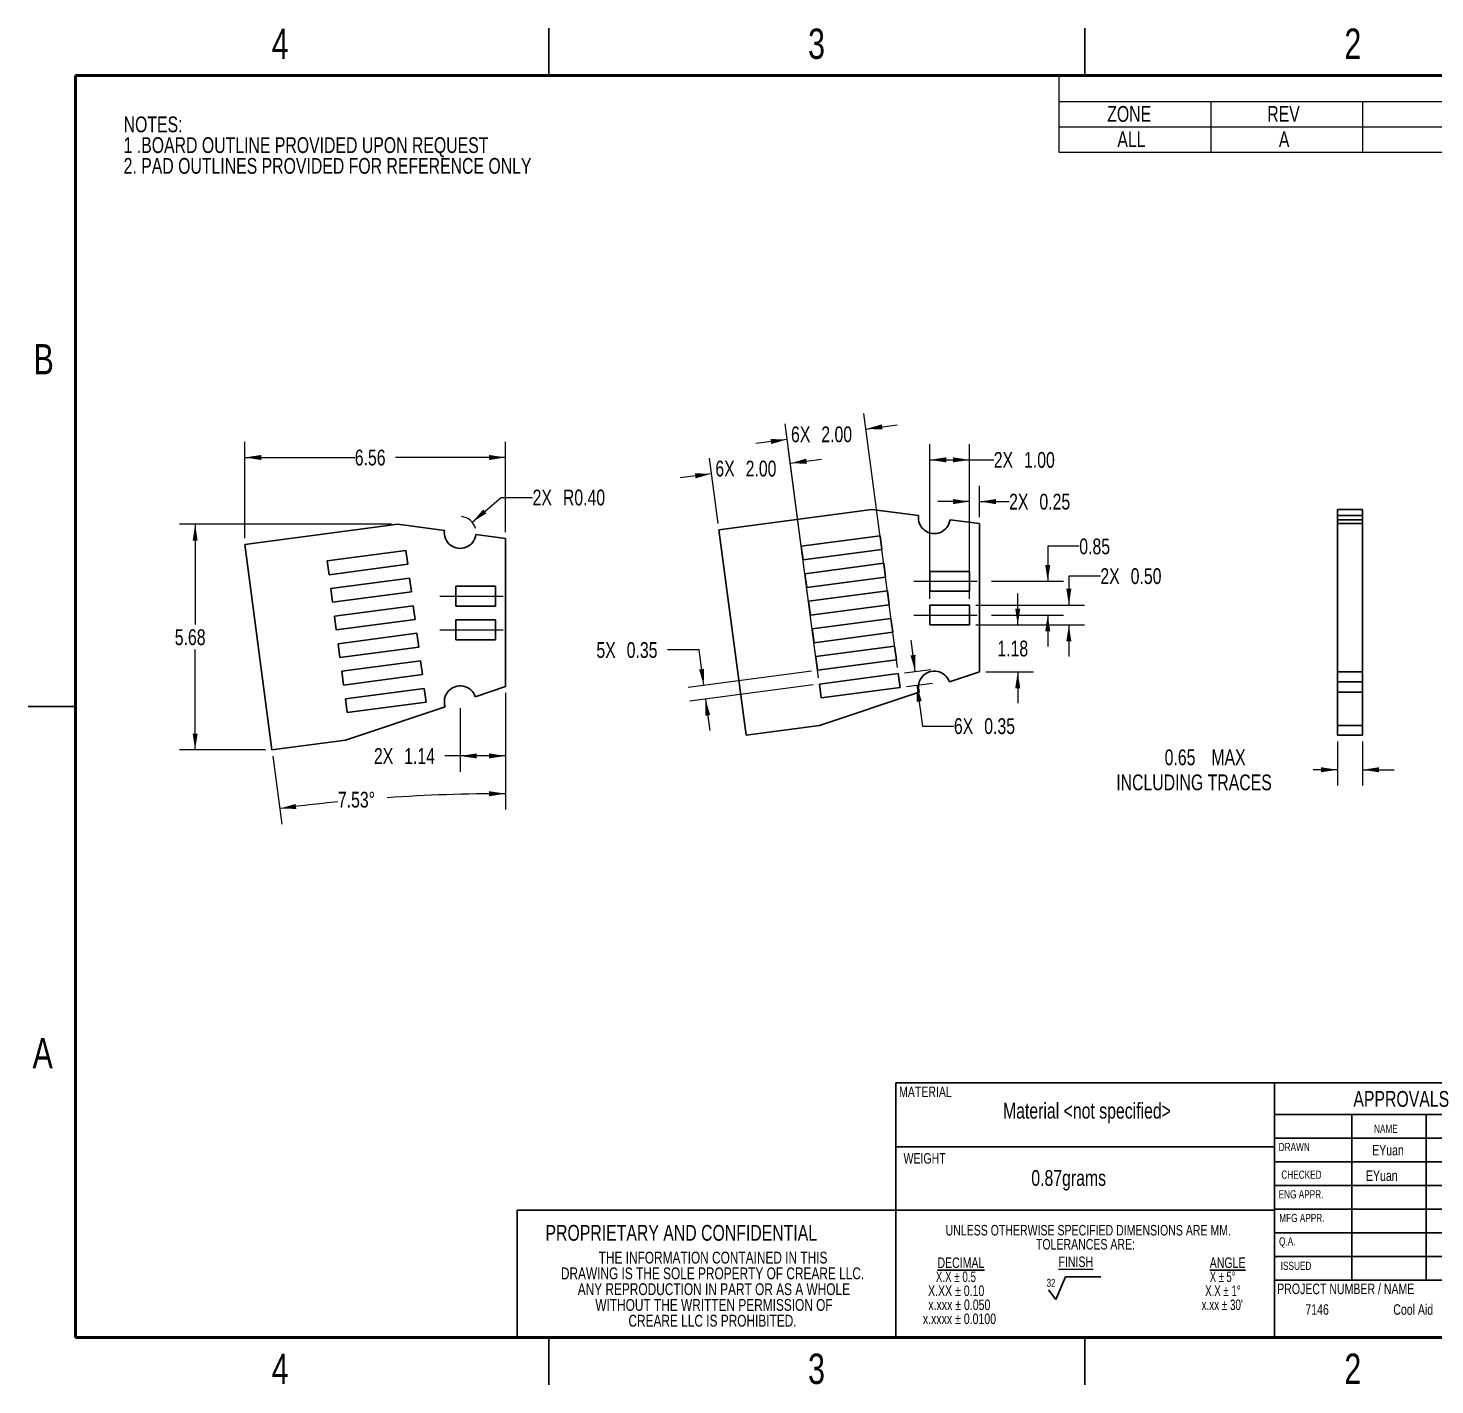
# Model space of a CAD drawing. Header units: millimetres. Extents: x 0.4 to 53.6, y 0.4 to 34.5.
# Drawn here: x 0.4 to 35.79, y 0.4 to 34.53 of the extents above; entities that cross this region are included whole.
import ezdxf

# ---------------------------------------------------------------- set-up
doc = ezdxf.new("R2010")
doc.units = ezdxf.units.MM
doc.header["$LTSCALE"] = 0.125
doc.linetypes.add('CENTERX2', pattern=[20.32, 12.7, -2.54, 2.54, -2.54])
doc.layers.add('DXF', color=218, linetype='Continuous')
doc.layers.add('FORMAT', color=7, linetype='Continuous')
doc.styles.add('SLDTEXTSTYLE0', font='TXT', dxfattribs={"width": 0.75})
doc.styles.add('SLDTEXTSTYLE1', font='TXT', dxfattribs={"width": 0.6875})
doc.styles.add('SLDTEXTSTYLE2', font='TXT', dxfattribs={"width": 0.694444})
doc.styles.add('SLDTEXTSTYLE3', font='TXT', dxfattribs={"width": 0.666667})
doc.styles.add('SLDTEXTSTYLE4', font='TXT', dxfattribs={"width": 0.7})
doc.dimstyles.new('SLDDIMSTYLE0', dxfattribs={"dimtxt": 0.396875, "dimasz": 0.41275, "dimexe": 0, "dimexo": 0.0625, "dimgap": 0.099219, "dimtad": 0, "dimtih": 1, "dimtoh": 1, "dimrnd": 1e-09, "dimzin": 0, "dimdsep": 46, "dimtxsty": 'SLDTEXTSTYLE0', "dimsah": 1, "dimcen": 0.09, "dimadec": 0, "dimazin": 0, "dimtfac": 1, "dimtmove": 0, "dimatfit": 0, "dimfxl": 1, "dimfrac": 2, "dimtolj": 1, "dimtzin": 12, "dimarcsym": 0})
doc.dimstyles.new('SLDDIMSTYLE1', dxfattribs={"dimtxt": 0.396875, "dimasz": 0.41275, "dimexe": 0, "dimexo": 0.0625, "dimgap": 0.099219, "dimtad": 0, "dimtih": 1, "dimtoh": 1, "dimrnd": 1e-09, "dimdsep": 46, "dimtxsty": 'SLDTEXTSTYLE0', "dimsah": 1, "dimcen": 0.09, "dimadec": 0, "dimazin": 2, "dimtfac": 1, "dimtmove": 0, "dimatfit": 0, "dimfxl": 1, "dimfrac": 2, "dimtolj": 1, "dimtzin": 12, "dimarcsym": 0})
doc.dimstyles.new('SLDDIMSTYLE10', dxfattribs={"dimtxt": 0.396875, "dimasz": 0.41275, "dimexe": 0, "dimexo": 0.0625, "dimgap": 0.099219, "dimtad": 0, "dimtih": 1, "dimtoh": 1, "dimdec": 4, "dimlfac": 0.125, "dimzin": 12, "dimdsep": 46, "dimtxsty": 'SLDTEXTSTYLE0', "dimsah": 1, "dimcen": 0.09, "dimazin": 3, "dimtfac": 1, "dimtofl": 0, "dimtmove": 0, "dimatfit": 3, "dimfxl": 1, "dimfrac": 2, "dimtolj": 1, "dimtzin": 12, "dimarcsym": 0})
doc.dimstyles.new('SLDDIMSTYLE11', dxfattribs={"dimtxt": 0.396875, "dimasz": 0.41275, "dimexe": 0, "dimexo": 0.0625, "dimgap": 0.099219, "dimtad": 0, "dimtih": 1, "dimtoh": 1, "dimrnd": 1e-09, "dimzin": 0, "dimdsep": 46, "dimtxsty": 'SLDTEXTSTYLE0', "dimsah": 1, "dimcen": 0, "dimadec": 0, "dimazin": 0, "dimtfac": 1, "dimtofl": 0, "dimtmove": 0, "dimatfit": 3, "dimfxl": 1, "dimfrac": 2, "dimtolj": 1, "dimtzin": 12, "dimarcsym": 0})
doc.dimstyles.new('SLDDIMSTYLE2', dxfattribs={"dimtxt": 0.396875, "dimasz": 0.41275, "dimexe": 0, "dimexo": 0.0625, "dimgap": 0.099219, "dimtad": 0, "dimtih": 1, "dimtoh": 1, "dimrnd": 1e-09, "dimzin": 12, "dimdsep": 46, "dimtxsty": 'SLDTEXTSTYLE0', "dimsah": 1, "dimcen": 0.09, "dimadec": 0, "dimazin": 3, "dimtfac": 1, "dimtmove": 0, "dimatfit": 0, "dimfxl": 1, "dimfrac": 2, "dimtolj": 1, "dimtzin": 12, "dimarcsym": 0})
doc.dimstyles.new('SLDDIMSTYLE3', dxfattribs={"dimtxt": 0.396875, "dimasz": 0.41275, "dimexe": 0, "dimexo": 0.0625, "dimgap": 0.099219, "dimtad": 0, "dimtih": 1, "dimtoh": 1, "dimrnd": 1e-09, "dimzin": 4, "dimdsep": 46, "dimtxsty": 'SLDTEXTSTYLE0', "dimsah": 1, "dimcen": 0.09, "dimadec": 0, "dimazin": 1, "dimtfac": 1, "dimtofl": 0, "dimtmove": 0, "dimatfit": 3, "dimfxl": 1, "dimfrac": 2, "dimtolj": 1, "dimtzin": 12, "dimarcsym": 0})
doc.dimstyles.new('SLDDIMSTYLE4', dxfattribs={"dimtxt": 0.396875, "dimasz": 0.41275, "dimexe": 0, "dimexo": 0.0625, "dimgap": 0.099219, "dimtad": 0, "dimtih": 1, "dimtoh": 1, "dimrnd": 1e-09, "dimzin": 4, "dimdsep": 46, "dimtxsty": 'SLDTEXTSTYLE0', "dimsah": 1, "dimcen": 0.09, "dimadec": 0, "dimazin": 1, "dimtfac": 1, "dimtdec": 4, "dimtmove": 0, "dimatfit": 0, "dimfxl": 1, "dimfrac": 2, "dimtolj": 1, "dimtzin": 12, "dimarcsym": 0})
doc.dimstyles.new('SLDDIMSTYLE5', dxfattribs={"dimtxt": 0.396875, "dimasz": 0.41275, "dimexe": 0, "dimexo": 0.0625, "dimgap": 0.099219, "dimtad": 0, "dimtih": 1, "dimtoh": 1, "dimrnd": 1e-09, "dimzin": 4, "dimdsep": 46, "dimtxsty": 'SLDTEXTSTYLE0', "dimsah": 1, "dimcen": 0.09, "dimadec": 0, "dimazin": 1, "dimtfac": 1, "dimtmove": 0, "dimatfit": 0, "dimfxl": 1, "dimfrac": 2, "dimtolj": 1, "dimtzin": 12, "dimarcsym": 0})
doc.dimstyles.new('SLDDIMSTYLE6', dxfattribs={"dimtxt": 0.396875, "dimasz": 0.41275, "dimexe": 0, "dimexo": 0.0625, "dimgap": 0.099219, "dimtad": 0, "dimtih": 1, "dimtoh": 1, "dimrnd": 1e-09, "dimdsep": 46, "dimtxsty": 'SLDTEXTSTYLE0', "dimsah": 1, "dimcen": 0.09, "dimadec": 0, "dimazin": 2, "dimtfac": 1, "dimtmove": 0, "dimatfit": 0, "dimfxl": 1, "dimfrac": 2, "dimtolj": 1, "dimarcsym": 0})
doc.dimstyles.new('SLDDIMSTYLE9', dxfattribs={"dimtxt": 0.396875, "dimasz": 0.41275, "dimexe": 0, "dimexo": 0.0625, "dimgap": 0.099219, "dimtad": 0, "dimtih": 1, "dimtoh": 1, "dimrnd": 1e-09, "dimzin": 12, "dimdsep": 46, "dimtxsty": 'SLDTEXTSTYLE0', "dimsah": 1, "dimcen": 0.09, "dimadec": 0, "dimazin": 3, "dimtfac": 1, "dimtofl": 0, "dimtmove": 0, "dimatfit": 3, "dimfxl": 1, "dimfrac": 2, "dimtolj": 1, "dimtzin": 12, "dimarcsym": 0})

# ---------------------------------------------------------------- blocks, each defined once
blk = doc.blocks.new('SW_NOTE_1')
at = {"color": 0, "linetype": 'Continuous', "lineweight": 0, "char_height": 0.29766, "attachment_point": 2, "style": 'SLDTEXTSTYLE0'}
for s, insert in [('THE INFORMATION CONTAINED IN THIS', (3.586, 0.384)), ('DRAWING IS THE SOLE PROPERTY OF CREARE LLC.', (3.573, -0.013)), ('ANY REPRODUCTION IN PART OR AS A WHOLE', (3.607, -0.41)), ('WITHOUT THE WRITTEN PERMISSION OF', (3.609, -0.807)), ('CREARE LLC IS PROHIBITED.', (3.572, -1.204))]:
    blk.add_mtext(s, dxfattribs=dict(at, insert=insert))
blk = doc.blocks.new('Creare PDM Title Block')
at = {"color": 7, "linetype": 'Continuous', "lineweight": 18}
for p, q in [((68.261, 7.995), (67.855, 7.995)), ((68.261, 7.995), (68.261, 3.93)), ((68.261, 1.587), (68.261, 3.93)), ((28.575, 1.587), (68.261, 1.587))]:
    blk.add_line(p, q, dxfattribs=at)
at = {"layer": 'FORMAT'}
for p, q in [((38.1, 7.995), (68.261, 7.995)), ((38.1, 1.587), (38.1, 7.995)), ((47.625, 7.995), (47.625, 1.587)), ((54.769, 7.995), (54.769, 1.587)), ((62.976, 7.99), (62.976, 6.606)), ((62.976, 7.598), (68.235, 7.598)), ((64.208, 7.563), (64.205, 6.663)), ((66.679, 7.472), (65.991, 7.316)), ((66.679, 6.666), (66.679, 7.472)), ((47.632, 7.201), (54.796, 7.201)), ((49.572, 7.201), (49.572, 3.034)), ((51.446, 7.201), (51.446, 3.034)), ((63.763, 7.134), (64.663, 7.134)), ((65.929, 7.115), (66.783, 7.115)), ((65.991, 7.316), (65.991, 6.922)), ((65.991, 6.922), (66.679, 6.666)), ((38.1, 6.386), (47.625, 6.386)), ((47.625, 6.606), (54.769, 6.606)), ((54.769, 6.606), (68.263, 6.606)), ((47.625, 6.011), (54.769, 6.011)), ((47.625, 5.415), (54.769, 5.415)), ((28.575, 1.587), (28.575, 4.794)), ((38.1, 4.794), (28.575, 4.794)), ((38.1, 4.796), (47.625, 4.796)), ((54.769, 4.82), (47.625, 4.82)), ((54.769, 4.225), (47.625, 4.225)), ((54.769, 3.93), (68.261, 3.93)), ((56.175, 3.93), (56.175, 2.263)), ((58.948, 3.93), (58.948, 2.263)), ((66.472, 3.93), (66.472, 2.263)), ((54.769, 3.629), (47.625, 3.629)), ((54.76, 3.034), (47.625, 3.034)), ((54.769, 2.263), (68.263, 2.263)), ((57.386, 2.263), (57.386, 1.587)), ((64.471, 2.263), (64.471, 1.587))]:
    blk.add_line(p, q, dxfattribs=at)
for radius in [0.4, 0.185]:
    blk.add_circle((64.215, 7.122), radius, dxfattribs=at)
at = {"color": 7, "linetype": 'Continuous', "lineweight": 0}
blk.add_blockref('SW_NOTE_1', (29.917, 3.363), dxfattribs=at)
at = {"color": 7, "linetype": 'Continuous', "lineweight": 0, "style": 'SLDTEXTSTYLE0'}
for s, insert, char_height, attachment_point in [('MATERIAL', (38.183, 7.9), 0.2646, 1), ('APPROVALS', (49.613, 7.79), 0.3969, 1), ('HANOVER', (60.866, 7.877), 0.2977, 2), ('THIRD ANGLE PROJECTION', (64.009, 7.923), 0.19844, 1), ('NEW HAMPSHIRE', (60.865, 7.42), 0.29766, 2), ('NAME', (50.133, 6.943), 0.2064, 1), ('DATE', (52.654, 6.903), 0.2064, 1), ('03755', (60.753, 7.015), 0.2977, 2), ('DRAWN', (47.735, 6.484), 0.2064, 1), ('TITLE:', (54.944, 6.377), 0.3969, 1), ('WEIGHT', (38.295, 6.228), 0.2646, 1), ('CHECKED', (47.801, 5.789), 0.2064, 1), ('ENG APPR.', (47.733, 5.294), 0.2064, 1), ('MFG APPR.', (47.749, 4.699), 0.2064, 1), ('PROPRIETARY AND CONFIDENTIAL', (29.287, 4.42), 0.39687, 1), ('Q.A.', (47.743, 4.109), 0.2064, 1), ('SIZE', (55.115, 3.755), 0.3175, 1), ('CAGE CODE', (56.259, 3.79), 0.3175, 1), ('DRAWING No', (59.06, 3.798), 0.3307, 1), ('REV', (66.962, 3.798), 0.3307, 1), ('ISSUED', (47.786, 3.495), 0.2064, 1), ('PROJECT NUMBER / NAME', (47.697, 2.944), 0.26458, 1)]:
    blk.add_mtext(s, dxfattribs=dict(at, insert=insert, char_height=char_height, attachment_point=attachment_point))
blk = doc.blocks.new('SW_NOTE_0')
at = {"layer": 'FORMAT', "color": 0, "attachment_point": 1, "style": 'SLDTEXTSTYLE0'}
for s, insert, char_height in [('NOTES:', (0, 0.512), 0.3969), ('1 .BOARD OUTLINE PROVIDED UPON REQUEST', (0, -0.01), 0.39687), ('2. PAD OUTLINES PROVIDED FOR REFERENCE ONLY', (0, -0.532), 0.39687)]:
    blk.add_mtext(s, dxfattribs=dict(at, insert=insert, char_height=char_height))
blk = doc.blocks.new('Note 1')
at = {"layer": 'FORMAT', "color": 7}
blk.add_blockref('SW_NOTE_0', (1.212, -1.53), dxfattribs=at)
blk = doc.blocks.new('SW_NOTE_2')
at = {"layer": 'FORMAT', "color": 0, "attachment_point": 2}
for s, insert, char_height, style in [('\\LDECIMAL', (0.943, 0.341), 0.2646, 'SLDTEXTSTYLE0'), ('X.X ± 0.5', (0.817, -0.012), 0.2646, 'SLDTEXTSTYLE2'), ('X.XX ± 0.10', (0.824, -0.364), 0.26458, 'SLDTEXTSTYLE0'), ('x.xxx ± 0.050', (0.903, -0.717), 0.26458, 'SLDTEXTSTYLE0'), ('x.xxxx ± 0.0100', (0.906, -1.07), 0.26458, 'SLDTEXTSTYLE0')]:
    blk.add_mtext(s, dxfattribs=dict(at, insert=insert, char_height=char_height, style=style))
blk = doc.blocks.new('SW_NOTE_3')
at = {"layer": 'FORMAT', "color": 0, "char_height": 0.26458, "attachment_point": 2, "style": 'SLDTEXTSTYLE0'}
for s, insert in [('UNLESS OTHERWISE SPECIFIED DIMENSIONS ARE MM.', (4.324, 0.341)), ('TOLERANCES ARE:', (4.254, -0.012))]:
    blk.add_mtext(s, dxfattribs=dict(at, insert=insert))
blk = doc.blocks.new('SW_NOTE_4')
at = {"layer": 'FORMAT', "color": 0, "char_height": 0.2646, "attachment_point": 2}
for s, insert, style in [('\\LANGLE', (0.757, 0.341), 'SLDTEXTSTYLE0'), ('X ± 5°', (0.631, -0.012), 'SLDTEXTSTYLE3'), ('X.X ± 1°', (0.639, -0.364), 'SLDTEXTSTYLE1'), ("x.xx ± 30'", (0.621, -0.717), 'SLDTEXTSTYLE4')]:
    blk.add_mtext(s, dxfattribs=dict(at, insert=insert, style=style))
blk = doc.blocks.new('SW_TABLEANNOTATION_0')
at = {"color": 0, "linetype": 'Continuous', "lineweight": 0}
for p, q in [((0, 0), (0, -1.915)), ((25.964, 0), (0, 0)), ((25.964, -1.915), (25.964, 0)), ((0, -0.638), (25.964, -0.638)), ((3.819, -0.638), (3.819, -1.915)), ((7.639, -0.638), (7.639, -1.915)), ((18.325, -0.638), (18.325, -1.915)), ((22.144, -0.638), (22.144, -1.915)), ((0, -1.276), (25.964, -1.276)), ((0, -1.915), (25.964, -1.915))]:
    blk.add_line(p, q, dxfattribs=at)
at = {"color": 0, "linetype": 'Continuous', "lineweight": 0, "attachment_point": 1, "style": 'SLDTEXTSTYLE0'}
for s, insert, char_height in [('REVISIONS', (11.685, -0.113), 0.3969), ('ZONE', (1.215, -0.751), 0.3969), ('REV', (5.241, -0.751), 0.3969), ('DESCRIPTION', (11.321, -0.751), 0.39687), ('DATE', (19.587, -0.751), 0.3969), ('REV BY', (23.184, -0.751), 0.3969), ('ALL', (1.47, -1.389), 0.3969), ('A', (5.533, -1.389), 0.397), ('INITIAL RELEASE', (11.067, -1.389), 0.39687), ('7/8/2019', (19.123, -1.389), 0.3969), ('ELY', (23.633, -1.389), 0.3969)]:
    blk.add_mtext(s, dxfattribs=dict(at, insert=insert, char_height=char_height))
blk = doc.blocks.new('_D')
at = {"color": 7, "linetype": 'Continuous', "lineweight": 18}
for p, q in [((27.375, 20.747), (26.582, 20.747)), ((26.582, 20.747), (26.582, 20.016)), ((24.241, 20.016), (26.978, 20.016)), ((24.241, 19.516), (26.978, 19.516)), ((26.582, 19.516), (26.582, 18.722))]:
    blk.add_line(p, q, dxfattribs=at)
for points in [[(26.582, 20.016), (26.645, 20.429), (26.518, 20.429)], [(26.582, 19.516), (26.518, 19.103), (26.645, 19.103)]]:
    blk.add_solid(points, dxfattribs=at)
at = {"color": 7, "linetype": 'Continuous', "lineweight": 18, "char_height": 0.3969, "attachment_point": 1, "style": 'SLDTEXTSTYLE0'}
for s, insert in [('2X', (27.375, 20.943)), ('0.50', (28.138, 20.943))]:
    blk.add_mtext(s, dxfattribs=dict(at, insert=insert))
blk = doc.blocks.new('_D_1')
at = {"color": 7, "linetype": 'Continuous', "lineweight": 18}
for p, q in [((22.715, 18.347), (22.611, 19.134)), ((22.448, 18.312), (23.108, 18.399)), ((22.494, 17.965), (23.154, 18.052)), ((22.761, 18), (22.897, 16.972)), ((22.897, 16.972), (23.69, 16.972))]:
    blk.add_line(p, q, dxfattribs=at)
for points in [[(22.715, 18.347), (22.724, 18.764), (22.598, 18.748)], [(22.761, 18), (22.752, 17.582), (22.878, 17.599)]]:
    blk.add_solid(points, dxfattribs=at)
at = {"color": 7, "linetype": 'Continuous', "lineweight": 18, "char_height": 0.3969, "attachment_point": 1, "style": 'SLDTEXTSTYLE0'}
for s, insert in [('6X', (23.69, 17.169)), ('0.35', (24.453, 17.169))]:
    blk.add_mtext(s, dxfattribs=dict(at, insert=insert))
blk = doc.blocks.new('_D_2')
at = {"color": 7, "linetype": 'Continuous', "lineweight": 18}
for p, q in [((17.277, 18.887), (16.484, 18.887)), ((17.395, 17.997), (17.277, 18.887)), ((20.104, 18.355), (17.002, 17.945)), ((20.15, 18.008), (17.047, 17.598)), ((17.441, 17.65), (17.545, 16.863))]:
    blk.add_line(p, q, dxfattribs=at)
for points in [[(17.395, 17.997), (17.404, 18.414), (17.278, 18.398)], [(17.441, 17.65), (17.432, 17.232), (17.558, 17.249)]]:
    blk.add_solid(points, dxfattribs=at)
at = {"color": 7, "linetype": 'Continuous', "lineweight": 18, "char_height": 0.3969, "attachment_point": 1, "style": 'SLDTEXTSTYLE0'}
for s, insert in [('5X', (14.695, 19.084)), ('0.35', (15.457, 19.084))]:
    blk.add_mtext(s, dxfattribs=dict(at, insert=insert))
blk = doc.blocks.new('_D_3')
at = {"color": 7, "linetype": 'Continuous', "lineweight": 18}
for p, q in [((25.296, 19.516), (25.296, 20.31)), ((24.241, 19.516), (25.693, 19.516)), ((24.495, 18.337), (25.693, 18.337)), ((25.296, 18.337), (25.296, 17.544))]:
    blk.add_line(p, q, dxfattribs=at)
for points in [[(25.296, 19.516), (25.359, 19.929), (25.232, 19.929)], [(25.296, 18.337), (25.232, 17.925), (25.359, 17.925)]]:
    blk.add_solid(points, dxfattribs=at)
at = {"color": 7, "linetype": 'Continuous', "lineweight": 18, "insert": (24.783, 19.123), "char_height": 0.3969, "attachment_point": 1, "style": 'SLDTEXTSTYLE0'}
blk.add_mtext('1.18', dxfattribs=at)
blk = doc.blocks.new('_D_4')
at = {"color": 7, "linetype": 'Continuous', "lineweight": 18}
for p, q in [((23.082, 20.175), (23.082, 24.067)), ((24.082, 20.175), (24.082, 24.067)), ((23.082, 23.67), (24.082, 23.67)), ((24.082, 23.67), (24.692, 23.67))]:
    blk.add_line(p, q, dxfattribs=at)
for points in [[(23.082, 23.67), (23.495, 23.607), (23.495, 23.734)], [(24.082, 23.67), (23.669, 23.734), (23.669, 23.607)]]:
    blk.add_solid(points, dxfattribs=at)
at = {"color": 7, "linetype": 'Continuous', "lineweight": 18, "char_height": 0.3969, "attachment_point": 1, "style": 'SLDTEXTSTYLE0'}
for s, insert in [('2X', (24.692, 23.867)), ('1.00', (25.454, 23.867))]:
    blk.add_mtext(s, dxfattribs=dict(at, insert=insert))
blk = doc.blocks.new('_D_5')
at = {"color": 7, "linetype": 'Continuous', "lineweight": 18}
for p, q in [((26.844, 21.495), (26.051, 21.495)), ((26.051, 21.495), (26.051, 20.614)), ((24.638, 20.614), (26.447, 20.614)), ((24.638, 19.766), (26.447, 19.766)), ((26.051, 19.766), (26.051, 18.972))]:
    blk.add_line(p, q, dxfattribs=at)
for points in [[(26.051, 20.614), (26.114, 21.027), (25.987, 21.027)], [(26.051, 19.766), (25.987, 19.353), (26.114, 19.353)]]:
    blk.add_solid(points, dxfattribs=at)
at = {"color": 7, "linetype": 'Continuous', "lineweight": 18, "insert": (26.844, 21.691), "char_height": 0.3969, "attachment_point": 1, "style": 'SLDTEXTSTYLE0'}
blk.add_mtext('0.85', dxfattribs=at)
blk = doc.blocks.new('_D_6')
at = {"color": 7, "linetype": 'Continuous', "lineweight": 18}
for p, q in [((22.27, 18.448), (21.425, 24.839)), ((20.287, 18.186), (19.442, 24.577)), ((21.477, 24.446), (22.264, 24.55)), ((19.494, 24.184), (18.707, 24.08))]:
    blk.add_line(p, q, dxfattribs=at)
for points in [[(21.477, 24.446), (21.894, 24.437), (21.878, 24.563)], [(19.494, 24.184), (19.077, 24.193), (19.093, 24.067)]]:
    blk.add_solid(points, dxfattribs=at)
at = {"color": 7, "linetype": 'Continuous', "lineweight": 18, "char_height": 0.3969, "attachment_point": 1, "style": 'SLDTEXTSTYLE0'}
for s, insert in [('6X', (19.591, 24.511)), ('2.00', (20.353, 24.511))]:
    blk.add_mtext(s, dxfattribs=dict(at, insert=insert))
blk = doc.blocks.new('_D_7')
at = {"color": 7, "linetype": 'Continuous', "lineweight": 18}
for p, q in [((24.082, 20.175), (24.082, 23.017)), ((24.336, 22.224), (24.336, 23.017)), ((24.082, 22.62), (23.288, 22.62)), ((24.336, 22.62), (25.079, 22.62))]:
    blk.add_line(p, q, dxfattribs=at)
for points in [[(24.082, 22.62), (23.669, 22.683), (23.669, 22.556)], [(24.336, 22.62), (24.749, 22.556), (24.749, 22.683)]]:
    blk.add_solid(points, dxfattribs=at)
at = {"color": 7, "linetype": 'Continuous', "lineweight": 18, "char_height": 0.3969, "attachment_point": 1, "style": 'SLDTEXTSTYLE0'}
for s, insert in [('2X', (25.079, 22.817)), ('0.25', (25.841, 22.817))]:
    blk.add_mtext(s, dxfattribs=dict(at, insert=insert))
blk = doc.blocks.new('_D_8')
at = {"color": 7, "linetype": 'Continuous', "lineweight": 18}
for p, q in [((17.756, 22.069), (17.539, 23.715)), ((20.287, 18.186), (19.521, 23.977)), ((19.573, 23.583), (20.36, 23.687)), ((17.591, 23.321), (16.804, 23.217))]:
    blk.add_line(p, q, dxfattribs=at)
for points in [[(19.573, 23.583), (19.991, 23.574), (19.974, 23.7)], [(17.591, 23.321), (17.173, 23.33), (17.19, 23.204)]]:
    blk.add_solid(points, dxfattribs=at)
at = {"color": 7, "linetype": 'Continuous', "lineweight": 18, "char_height": 0.3969, "attachment_point": 1, "style": 'SLDTEXTSTYLE0'}
for s, insert in [('6X', (17.688, 23.649)), ('2.00', (18.45, 23.649))]:
    blk.add_mtext(s, dxfattribs=dict(at, insert=insert))
blk = doc.blocks.new('_D_9')
at = {"color": 7, "linetype": 'Continuous', "lineweight": 18}
for p, q in [((33.338, 16.585), (33.338, 15.475)), ((33.973, 16.585), (33.973, 15.475)), ((33.338, 15.872), (32.732, 15.872)), ((33.973, 15.872), (34.767, 15.872))]:
    blk.add_line(p, q, dxfattribs=at)
for points in [[(33.338, 15.872), (32.925, 15.936), (32.925, 15.809)], [(33.973, 15.872), (34.386, 15.809), (34.386, 15.936)]]:
    blk.add_solid(points, dxfattribs=at)
at = {"color": 7, "linetype": 'Continuous', "lineweight": 18, "attachment_point": 1, "style": 'SLDTEXTSTYLE0'}
for s, insert, char_height in [('0.65', (28.992, 16.384), 0.3969), ('MAX', (30.167, 16.384), 0.3969), ('INCLUDING TRACES', (27.774, 15.754), 0.39687)]:
    blk.add_mtext(s, dxfattribs=dict(at, insert=insert, char_height=char_height))
blk = doc.blocks.new('_D_21')
at = {"color": 7, "linetype": 'Continuous', "lineweight": 18}
for p, q in [((9.536, 22.048), (4.202, 22.048)), ((4.599, 22.048), (4.599, 19.525)), ((4.599, 16.372), (4.599, 18.895)), ((6.373, 16.372), (4.202, 16.372))]:
    blk.add_line(p, q, dxfattribs=at)
for points in [[(4.599, 22.048), (4.535, 21.635), (4.662, 21.635)], [(4.599, 16.372), (4.662, 16.784), (4.535, 16.784)]]:
    blk.add_solid(points, dxfattribs=at)
at = {"color": 7, "linetype": 'Continuous', "lineweight": 18, "insert": (4.086, 19.406), "char_height": 0.3969, "attachment_point": 1, "style": 'SLDTEXTSTYLE0'}
blk.add_mtext('5.68', dxfattribs=at)
blk = doc.blocks.new('_D_22')
at = {"color": 7, "linetype": 'Continuous', "lineweight": 18}
for p, q in [((5.849, 21.698), (5.849, 24.127)), ((12.408, 21.852), (12.408, 24.127)), ((5.849, 23.73), (8.615, 23.73)), ((12.408, 23.73), (9.642, 23.73))]:
    blk.add_line(p, q, dxfattribs=at)
for points in [[(5.849, 23.73), (6.262, 23.666), (6.262, 23.793)], [(12.408, 23.73), (11.995, 23.793), (11.995, 23.666)]]:
    blk.add_solid(points, dxfattribs=at)
at = {"color": 7, "linetype": 'Continuous', "lineweight": 18, "insert": (8.615, 23.926), "char_height": 0.3969, "attachment_point": 1, "style": 'SLDTEXTSTYLE0'}
blk.add_mtext('6.56', dxfattribs=at)
blk = doc.blocks.new('_D_23')
at = {"color": 7, "linetype": 'Continuous', "lineweight": 18}
for p, q in [((12.408, 17.806), (12.408, 14.874)), ((6.553, 16.214), (6.779, 14.504))]:
    blk.add_line(p, q, dxfattribs=at)
for start, end in [(90, 93.941), (95.5828, 97.5299)]:
    blk.add_arc((12.408, -28.083), 43.354, start, end, dxfattribs=at)
for points in [[(12.408, 15.271), (11.995, 15.333), (11.996, 15.206)], [(6.727, 14.897), (7.144, 14.887), (7.128, 15.013)]]:
    blk.add_solid(points, dxfattribs=at)
at = {"color": 7, "linetype": 'Continuous', "lineweight": 18, "insert": (8.19, 15.318), "char_height": 0.3969, "attachment_point": 1, "style": 'SLDTEXTSTYLE0'}
blk.add_mtext('7.53°', dxfattribs=at)
blk = doc.blocks.new('_D_24')
at = {"color": 7, "linetype": 'Continuous', "lineweight": 18}
for p, q in [((12.408, 17.806), (12.408, 15.823)), ((11.268, 17.424), (11.268, 15.823)), ((11.268, 16.22), (10.884, 16.22)), ((12.408, 16.22), (11.268, 16.22))]:
    blk.add_line(p, q, dxfattribs=at)
for points in [[(11.268, 16.22), (11.681, 16.157), (11.681, 16.284)], [(12.408, 16.22), (11.995, 16.284), (11.995, 16.157)]]:
    blk.add_solid(points, dxfattribs=at)
at = {"color": 7, "linetype": 'Continuous', "lineweight": 18, "char_height": 0.3969, "attachment_point": 1, "style": 'SLDTEXTSTYLE0'}
for s, insert in [('2X', (9.096, 16.417)), ('1.14', (9.858, 16.417))]:
    blk.add_mtext(s, dxfattribs=dict(at, insert=insert))
blk = doc.blocks.new('_D_25')
at = {"color": 7, "linetype": 'Continuous', "lineweight": 18}
for p, q in [((11.572, 22.103), (12.296, 22.724)), ((12.296, 22.724), (13.09, 22.724))]:
    blk.add_line(p, q, dxfattribs=at)
blk.add_arc((11.268, 21.842), 0.4, 14.196, 85.3856, dxfattribs=at)
blk.add_solid([(11.572, 22.103), (11.926, 22.323), (11.844, 22.419)], dxfattribs=at)
at = {"color": 7, "linetype": 'Continuous', "lineweight": 18, "char_height": 0.3969, "attachment_point": 1, "style": 'SLDTEXTSTYLE0'}
for s, insert in [('2X', (13.09, 22.921)), ('R0.40', (13.852, 22.921))]:
    blk.add_mtext(s, dxfattribs=dict(at, insert=insert))

msp = doc.modelspace()

# ---------------------------------------------------------------- linework, layer by layer
at = {"color": 7, "linetype": 'CENTERX2', "lineweight": 18}
for p, q in [((22.68531, 20.61446), (24.47906, 20.61446)), ((10.75729, 20.24213), (12.55104, 20.24213)), ((22.68531, 19.76594), (24.47906, 19.76594)), ((10.75729, 19.3936), (12.55104, 19.3936))]:
    msp.add_line(p, q, dxfattribs=at)
at = {"color": 7, "linetype": 'Continuous', "lineweight": 25}
for p, q in [((1.5875, 17.4625), (0.39687, 17.4625)), ((26.9875, 1.5875), (26.9875, 0.39687))]:
    msp.add_line(p, q, dxfattribs=at)
at = {"layer": 'DXF', "linetype": 'Continuous', "lineweight": 25}
for p, q in [((21.62286, 22.4203), (17.77695, 21.91194)), ((22.79928, 22.26645), (21.62286, 22.4203)), ((33.33812, 22.4203), (33.97312, 22.4203)), ((33.33812, 22.26645), (33.33812, 22.4203)), ((33.97312, 22.26645), (33.97312, 22.4203)), ((9.69484, 22.04797), (5.84893, 21.5396)), ((10.87125, 21.89411), (9.69484, 22.04797)), ((24.33619, 22.06545), (23.59252, 22.16271)), ((24.33619, 18.3374), (24.33619, 22.06545)), ((33.97312, 22.26645), (33.33812, 22.26645)), ((33.33812, 22.26645), (33.33812, 22.16271)), ((33.33812, 22.06545), (33.33812, 22.16271)), ((33.97312, 22.16271), (33.33812, 22.16271)), ((33.33812, 22.06545), (33.97312, 22.06545)), ((33.33812, 18.3374), (33.33812, 22.06545)), ((33.97312, 22.26645), (33.97312, 22.16271)), ((33.97312, 22.06545), (33.97312, 22.16271)), ((33.97312, 18.3374), (33.97312, 22.06545)), ((12.40816, 21.69312), (11.66449, 21.79037)), ((12.40816, 17.96506), (12.40816, 21.69312)), ((17.77695, 21.91194), (18.46006, 16.74408)), ((21.83175, 21.76058), (19.849, 21.49849)), ((21.87762, 21.4136), (21.83175, 21.76058)), ((5.84893, 21.5396), (6.53203, 16.37174)), ((9.90373, 21.38825), (7.92097, 21.12616)), ((9.94959, 21.04126), (9.90373, 21.38825)), ((19.849, 21.49849), (19.89487, 21.15151)), ((19.89487, 21.15151), (21.87762, 21.4136)), ((7.92097, 21.12616), (7.96684, 20.77918)), ((7.96684, 20.77918), (9.94959, 21.04126)), ((21.92349, 21.06662), (19.94073, 20.80453)), ((21.96935, 20.71964), (21.92349, 21.06662)), ((9.99546, 20.69428), (8.0127, 20.4322)), ((10.04132, 20.3473), (9.99546, 20.69428)), ((19.94073, 20.80453), (19.9866, 20.45755)), ((19.9866, 20.45755), (21.96935, 20.71964)), ((24.08219, 20.86446), (23.08219, 20.86446)), ((23.08219, 20.86446), (23.08219, 20.36446)), ((24.08219, 20.36446), (24.08219, 20.86446)), ((8.0127, 20.4322), (8.05857, 20.08521)), ((8.05857, 20.08521), (10.04132, 20.3473)), ((12.15416, 20.49213), (11.15416, 20.49213)), ((11.15416, 20.49213), (11.15416, 19.99213)), ((12.15416, 19.99213), (12.15416, 20.49213)), ((22.01522, 20.37265), (20.03246, 20.11057)), ((22.06108, 20.02567), (22.01522, 20.37265)), ((23.08219, 20.36446), (24.08219, 20.36446)), ((10.08719, 20.00032), (8.10444, 19.73823)), ((10.13305, 19.65334), (10.08719, 20.00032)), ((11.15416, 19.99213), (12.15416, 19.99213)), ((20.03246, 20.11057), (20.07833, 19.76358)), ((20.07833, 19.76358), (22.06108, 20.02567)), ((24.08219, 20.01594), (23.08219, 20.01594)), ((23.08219, 20.01594), (23.08219, 19.51594)), ((24.08219, 19.51594), (24.08219, 20.01594)), ((8.10444, 19.73823), (8.1503, 19.39125)), ((8.1503, 19.39125), (10.13305, 19.65334)), ((12.15416, 19.6436), (11.15416, 19.6436)), ((11.15416, 19.6436), (11.15416, 19.1436)), ((12.15416, 19.1436), (12.15416, 19.6436)), ((22.10695, 19.67869), (20.12419, 19.4166)), ((22.15281, 19.33171), (22.10695, 19.67869)), ((23.08219, 19.51594), (24.08219, 19.51594)), ((10.17892, 19.30636), (8.19617, 19.04427)), ((10.22478, 18.95937), (10.17892, 19.30636)), ((11.15416, 19.1436), (12.15416, 19.1436)), ((20.12419, 19.4166), (20.17006, 19.06962)), ((20.17006, 19.06962), (22.15281, 19.33171)), ((8.19617, 19.04427), (8.24203, 18.69729)), ((8.24203, 18.69729), (10.22478, 18.95937)), ((22.19868, 18.98473), (20.21592, 18.72264)), ((22.24454, 18.63774), (22.19868, 18.98473)), ((10.27065, 18.61239), (8.2879, 18.3503)), ((10.31651, 18.26541), (10.27065, 18.61239)), ((20.21592, 18.72264), (20.26179, 18.37566)), ((20.26179, 18.37566), (22.24454, 18.63774)), ((8.2879, 18.3503), (8.33376, 18.00332)), ((8.33376, 18.00332), (10.31651, 18.26541)), ((22.29041, 18.29076), (20.30765, 18.02868)), ((22.33627, 17.94378), (22.29041, 18.29076)), ((23.57518, 18.08245), (24.33619, 18.3374)), ((33.33812, 18.3374), (33.97312, 18.3374)), ((33.33812, 18.08245), (33.33812, 18.3374)), ((33.97312, 18.08245), (33.33812, 18.08245)), ((33.33812, 18.08245), (33.33812, 17.82832)), ((33.97312, 18.08245), (33.97312, 18.3374)), ((33.97312, 18.08245), (33.97312, 17.82832)), ((10.36238, 17.91843), (8.37963, 17.65634)), ((10.40825, 17.57145), (10.36238, 17.91843)), ((11.64715, 17.71011), (12.40816, 17.96506)), ((20.30765, 18.02868), (20.35352, 17.68169)), ((20.31023, 16.98864), (22.81662, 17.82832)), ((20.35352, 17.68169), (22.33627, 17.94378)), ((33.97312, 17.82832), (33.33812, 17.82832)), ((33.33812, 16.98864), (33.33812, 17.82832)), ((33.97312, 16.98864), (33.97312, 17.82832)), ((8.37963, 17.65634), (8.42549, 17.30936)), ((8.3822, 16.6163), (10.88859, 17.45598)), ((8.42549, 17.30936), (10.40825, 17.57145)), ((18.46006, 16.74408), (20.31023, 16.98864)), ((33.33812, 16.98864), (33.97312, 16.98864)), ((33.33812, 16.74408), (33.33812, 16.98864)), ((33.33812, 16.74408), (33.97312, 16.74408)), ((33.97312, 16.74408), (33.97312, 16.98864)), ((6.53203, 16.37174), (8.3822, 16.6163))]:
    msp.add_line(p, q, dxfattribs=at)
for centre, start, end in [((23.1959, 22.21458), 172.549073, 352.549073), ((11.26787, 21.84224), 172.549073, 352.549073), ((23.1959, 17.95538), 18.521667, 198.521667), ((11.26787, 17.58305), 18.521667, 198.521667)]:
    msp.add_arc(centre, 0.4, start, end, dxfattribs=at)
at = {"layer": 'FORMAT', "linetype": 'Continuous', "lineweight": 25}
for p, q in [((13.49375, 33.3375), (13.49375, 34.52813)), ((26.9875, 34.52825), (26.9875, 33.33738)), ((26.9875, 33.3375), (26.9875, 34.52813)), ((0.39675, 17.4625), (1.58763, 17.4625)), ((13.49375, 1.5875), (13.49375, 0.39687)), ((26.9875, 0.39675), (26.9875, 1.58763))]:
    msp.add_line(p, q, dxfattribs=at)
at = {"layer": 'FORMAT', "linetype": 'Continuous', "lineweight": 50}
for p, q in [((1.5875, 1.5875), (1.5875, 33.3375)), ((1.5875, 33.3375), (52.3875, 33.3375)), ((52.3875, 1.5875), (1.5875, 1.5875))]:
    msp.add_line(p, q, dxfattribs=at)
at = {"layer": 'FORMAT'}
for p, q in [((26.25558, 2.54397), (26.50144, 3.11683)), ((26.50144, 3.11683), (27.38387, 3.11683)), ((26.07366, 2.78723), (26.25558, 2.54397))]:
    msp.add_line(p, q, dxfattribs=at)

# ---------------------------------------------------------------- block references
at = {"color": 7, "linetype": 'Continuous', "lineweight": 0}
msp.add_blockref('SW_TABLEANNOTATION_0', (26.33241, 33.32315), dxfattribs=at)
at = {"color": 7, "linetype": 'Continuous'}
for name, p in [('Note 1', (1.58733, 33.32706)), ('Creare PDM Title Block', (-15.87296, 0))]:
    msp.add_blockref(name, p, dxfattribs=at)
at = {"layer": 'FORMAT'}
for name, p in [('SW_NOTE_3', (22.74619, 4.07902)), ('SW_NOTE_2', (22.92338, 3.26082)), ('SW_NOTE_4', (29.81963, 3.26082))]:
    msp.add_blockref(name, p, dxfattribs=at)

# ---------------------------------------------------------------- texts
at = {"color": 7, "linetype": 'Continuous', "lineweight": 0, "style": 'SLDTEXTSTYLE0'}
for s, insert, char_height, attachment_point in [('4', (6.7392, 34.52046), 0.762, 2), ('3', (20.23295, 34.52046), 0.762, 2), ('2', (33.7267, 34.52046), 0.762, 2), ('B', (0.78793, 26.58296), 0.762, 2), ('A', (0.76332, 9.12046), 0.762, 2), ('Material <not specified>', (27.03725, 7.49263), 0.396875, 2), ('EYuan', (34.21298, 6.43427), 0.264583, 1), ('0.87grams', (26.57744, 5.80079), 0.396875, 2), ('EYuan', (34.4556, 5.79181), 0.264583, 2), ('\\LFINISH', (26.32211, 3.62533), 0.264583, 1), ('32', (26.02382, 3.06382), 0.198437, 1), ('7146', (32.53245, 2.42406), 0.264583, 1), ('Cool Aid', (34.74489, 2.42406), 0.264583, 1), ('4', (6.7392, 1.18296), 0.762, 2), ('3', (20.23295, 1.18296), 0.762, 2), ('2', (33.7267, 1.18296), 0.762, 2)]:
    msp.add_mtext(s, dxfattribs=dict(at, insert=insert, char_height=char_height, attachment_point=attachment_point))

# ---------------------------------------------------------------- dimensions: what is measured, and where the dimension line sits
at = {"color": 7, "linetype": 'Continuous', "lineweight": 18}
for base, p1, p2, angle, text, dimstyle, picture, middle in [((21.47681, 24.44583), (20.30765, 18.02868), (22.29041, 18.29076), 7.5299, '6X <>', 'SLDDIMSTYLE4', '_D_6', (20.48543, 24.31478)), ((17.59068, 23.32118), (20.30765, 18.02868), (17.77695, 21.91194), 7.5299, '6X <>', 'SLDDIMSTYLE5', '_D_8', (18.58205, 23.45222)), ((26.58151, 20.01594), (24.08219, 19.51594), (24.08219, 20.01594), 90, '2X <>', 'SLDDIMSTYLE0', '_D', (26.58151, 20.74673)), ((22.76088, 17.99991), (22.29041, 18.29076), (22.33627, 17.94378), 277.5299, '6X <>', 'SLDDIMSTYLE1', '_D_1', (22.89671, 16.97235)), ((17.39504, 17.99672), (20.30765, 18.02868), (20.26179, 18.37566), 277.5299, '5X <>', 'SLDDIMSTYLE1', '_D_2', (17.27735, 18.88709))]:
    dim = msp.add_linear_dim(base=base, p1=p1, p2=p2, angle=angle, text=text, dimstyle=dimstyle, dxfattribs=at)
    dim.commit()
    dim.dimension.update_dxf_attribs({"geometry": picture, "text_midpoint": middle, "dimtype": 160})
dim = msp.add_linear_dim(base=(12.40816, 23.72979), p1=(5.84893, 21.5396), p2=(12.40816, 21.69312), dimstyle='SLDDIMSTYLE9', dxfattribs=at)
dim.commit()
dim.dimension.update_dxf_attribs({"geometry": '_D_22', "text_midpoint": (9.12854, 23.72979), "dimtype": 160})
for base, p1, p2, text, dimstyle, picture, middle in [((24.08219, 23.6703), (23.08219, 20.01594), (24.08219, 20.01594), '2X <>', 'SLDDIMSTYLE3', '_D_4', (25.58619, 23.6703)), ((24.33619, 22.61997), (24.08219, 20.01594), (24.33619, 22.06545), '2X <>', 'SLDDIMSTYLE1', '_D_7', (25.97295, 22.61997)), ((12.40816, 16.2201), (11.26787, 17.58305), (12.40816, 17.96506), '2X <>', 'SLDDIMSTYLE9', '_D_24', (9.99014, 16.2201)), ((33.9731186845, 15.8722934823), (33.3381186845, 16.7440768382), (33.9731186845, 16.7440768382), '<> MAX \\P INCLUDING TRACES', 'SLDDIMSTYLE6', '_D_9', (30.1783428377, 15.8722934823))]:
    dim = msp.add_linear_dim(base=base, p1=p1, p2=p2, text=text, dimstyle=dimstyle, dxfattribs=at)
    dim.commit()
    dim.dimension.update_dxf_attribs({"geometry": picture, "text_midpoint": middle, "dimtype": 160})
dim = msp.add_radius_dim(center=(11.26787, 21.84224), mpoint=(11.57153, 22.10261), text='2X <>', dimstyle='SLDDIMSTYLE11', dxfattribs=at)
dim.commit()
dim.dimension.update_dxf_attribs({"geometry": '_D_25', "text_midpoint": (14.14498, 22.72395), "dimtype": 164})
for base, p1, p2, dimstyle, picture, middle in [((4.59893, 16.37174), (9.69484, 22.04797), (6.53203, 16.37174), 'SLDDIMSTYLE9', '_D_21', (4.59893, 19.20985)), ((26.05057, 19.76594), (24.47906, 20.61446), (24.47906, 19.76594), 'SLDDIMSTYLE1', '_D_5', (26.05057, 21.49478)), ((25.29591, 18.3374), (24.08219, 19.51594), (24.33619, 18.3374), 'SLDDIMSTYLE2', '_D_3', (25.29591, 18.92667))]:
    dim = msp.add_linear_dim(base=base, p1=p1, p2=p2, angle=90, dimstyle=dimstyle, dxfattribs=at)
    dim.commit()
    dim.dimension.update_dxf_attribs({"geometry": picture, "text_midpoint": middle, "dimtype": 160})
dim = msp.add_angular_dim_2l(base=(10.91745, 15.24572), line1=((6.53203, 16.37174), (5.84893, 21.5396)), line2=((12.40816, 21.69312), (12.40816, 17.96506)), dimstyle='SLDDIMSTYLE10', dxfattribs=at)
dim.commit()
dim.dimension.update_dxf_attribs({"geometry": '_D_23', "text_midpoint": (8.80949, 15.12174), "dimtype": 162})

doc.saveas('drawing.dxf')
